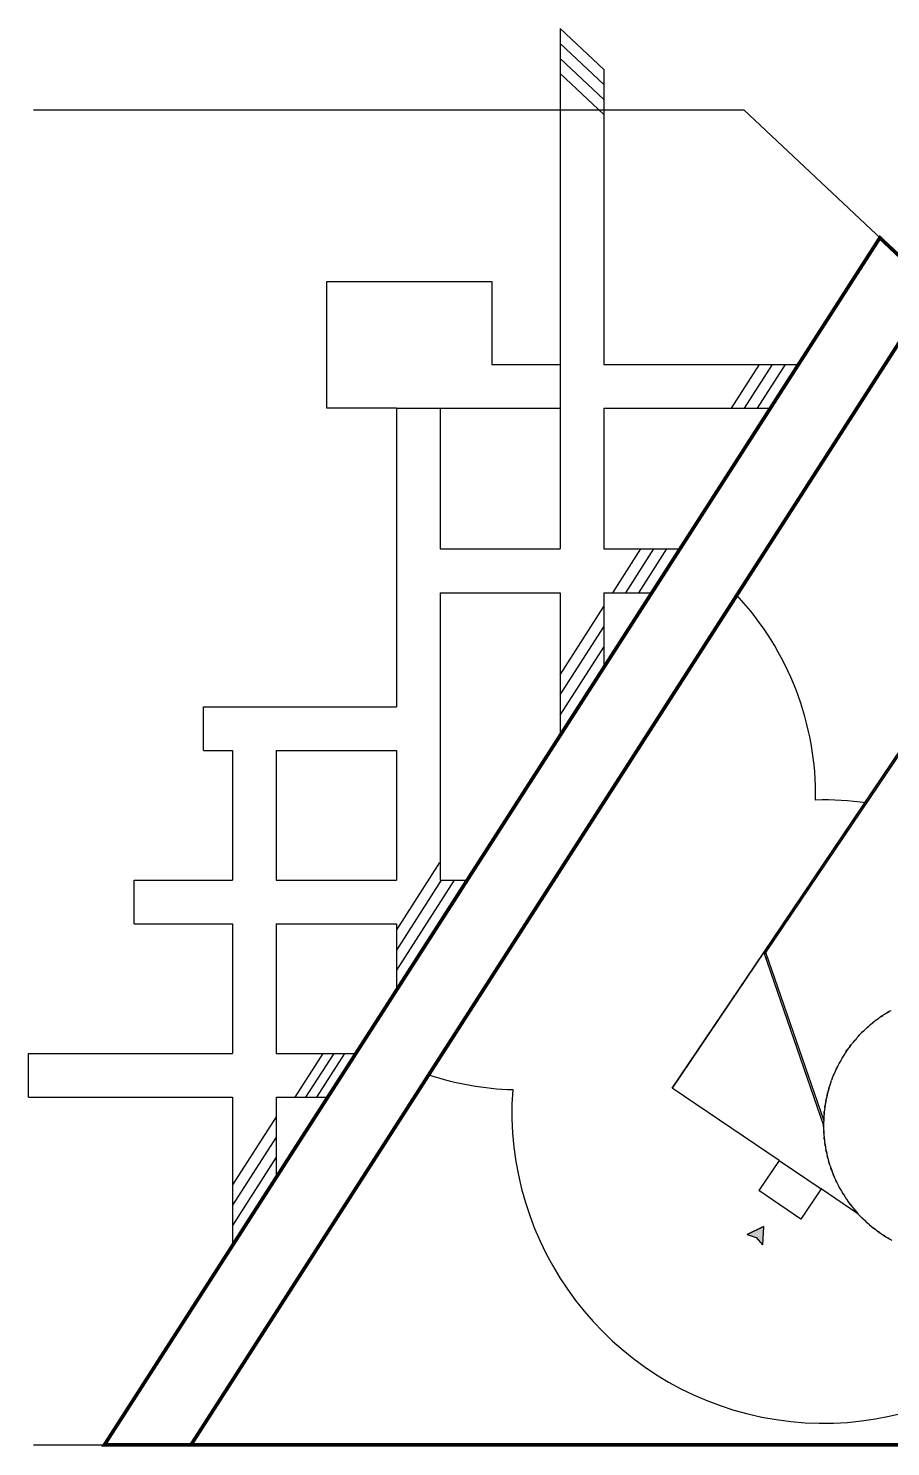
# Model space of a CAD drawing. Header units: millimetres. Extents: x -1966 to 205283, y -140015 to 7000.
# Drawn here: x -452 to 23224, y -59983 to -21049 of the extents above; entities that cross this region are included whole.
import ezdxf

# ---------------------------------------------------------------- set-up
doc = ezdxf.new("R2010")
doc.units = ezdxf.units.MM
doc.header["$LTSCALE"] = 1000
doc.linetypes.add('DASH', pattern=[0.35, 0.25, -0.1])
doc.layers.add('总平', color=7, linetype='Continuous')

msp = doc.modelspace()

# ---------------------------------------------------------------- hatches: boundary and pattern name
at = {"layer": '总平'}
h = msp.add_hatch(color=256, dxfattribs=at)
h.dxf.hatch_style = 1
h.paths.add_polyline_path([(19701.2, -54440.8), (19736.1, -53942), (19286.7, -54161.2), (19531.4, -54245.4)])

# ---------------------------------------------------------------- linework, layer by layer
for p, q in [((20097.3, -34902.9), (24410.8, -28189.6)), ((4014.3, -59933), (5735.3, -57254.6)), ((4014.3, -59933), (5735.3, -57254.6)), ((5735.3, -57254.6), (5735.3, -57254.6)), ((1637, -59933), (12967.3, -59933)), ((4014.3, -59933), (4014.3, -59933)), ((4014.3, -59933), (4014.3, -59933)), ((4014.3, -59933), (4014.3, -59933)), ((4014.3, -59933), (4014.3, -59933)), ((4014.3, -59933), (4014.3, -59933)), ((4014.3, -59933), (4014.3, -59933)), ((12967.3, -59933), (12967.3, -59933)), ((16434.7, -59933), (20755.7, -59933))]:
    msp.add_line(p, q)
for points in [[(14151.8, -21048.8), (14151.8, -31473.1)], [(15351.8, -22175.9), (14151.8, -21048.8)], [(15351.8, -22587.5), (14151.8, -21460.4)], [(15351.8, -22999.1), (14151.8, -21872)], [(15351.8, -22175.9), (15351.8, -30273.1)], [(15351.8, -23410.7), (14151.8, -22283.5)], [(-307.3, -23288.8), (19193.2, -23288.8)], [(19193.2, -23288.8), (42385.6, -45072.8)], [(9651.8, -31473.1), (7738.8, -31473.1), (7738.8, -27995.2), (12271.4, -27995.2), (12271.4, -30273.1)], [(12271.4, -30273.1), (14151.8, -30273.1)], [(15351.8, -30273.1), (20694.8, -30273.1)], [(18854, -31473.1), (19625.1, -30273.1)], [(19210.6, -31473.1), (19981.6, -30273.1)], [(19567.2, -31473.1), (20338.2, -30273.1)], [(19923.8, -31473.1), (20694.8, -30273.1)], [(9651.8, -31473.1), (9651.8, -39671.2)], [(9651.8, -31473.1), (14151.8, -31473.1)], [(10851.8, -31473.1), (10851.8, -35340.3)], [(14151.8, -31473.1), (14151.8, -35340.3)], [(15351.8, -31473.1), (15351.8, -35340.3)], [(15351.8, -31473.1), (19923.8, -31473.1)], [(10851.8, -35340.3), (14151.8, -35340.3)], [(15351.8, -35340.3), (17438.9, -35340.3)], [(15598.1, -36540.3), (16369.1, -35340.3)], [(15954.7, -36540.3), (16725.7, -35340.3)], [(16311.3, -36540.3), (17082.3, -35340.3)], [(16667.8, -36540.3), (17438.9, -35340.3)], [(10851.8, -36540.3), (10851.8, -40871.2)], [(10851.8, -36540.3), (14151.8, -36540.3)], [(14151.8, -36540.3), (14151.8, -40456.1)], [(15351.8, -36540.3), (15351.8, -38588.5)], [(15351.8, -36540.3), (16667.8, -36540.3)], [(14151.8, -38791.2), (15351.8, -36923.6)], [(14151.8, -39346.1), (15351.8, -37478.6)], [(14151.8, -39901.1), (15351.8, -38033.5)], [(14151.8, -40456.1), (15351.8, -38588.5)], [(4360.7, -39671.2), (9651.8, -39671.2)], [(4360.7, -40871.2), (4360.7, -39671.2)], [(4360.7, -40871.2), (5151.8, -40871.2)], [(5151.8, -40871.2), (5151.8, -44430.2)], [(6351.8, -40871.2), (9651.8, -40871.2)], [(6351.8, -40871.2), (6351.8, -44430.2)], [(9651.8, -40871.2), (9651.8, -44430.2)], [(10851.8, -40871.2), (10851.8, -44430.2)], [(10841.1, -43943.7), (9651.8, -45794.6)], [(2454.3, -44430.2), (5151.8, -44430.2)], [(2454.3, -45630.2), (2454.3, -44430.2)], [(6351.8, -44430.2), (9651.8, -44430.2)], [(11598.2, -44430.2), (9651.8, -47459.5)], [(11241.7, -44430.2), (9651.8, -46904.5)], [(10885.1, -44430.2), (9651.8, -46349.6)], [(10851.8, -44430.2), (11598.2, -44430.2)], [(2454.3, -45630.2), (5151.8, -45630.2)], [(5151.8, -45630.2), (5151.8, -49189.2)], [(6351.8, -45630.2), (9651.8, -45630.2)], [(6351.8, -45630.2), (6351.8, -49189.2)], [(9651.8, -45630.2), (9651.8, -47459.5)], [(-452.2, -49189.2), (5151.8, -49189.2)], [(-452.2, -50389.2), (-452.2, -49189.2)], [(6351.8, -49189.2), (8540.4, -49189.2)], [(6869.3, -50389.2), (7640.4, -49189.2)], [(7169.3, -50389.2), (7940.4, -49189.2)], [(7469.3, -50389.2), (8240.4, -49189.2)], [(7769.3, -50389.2), (8540.4, -49189.2)], [(-452.2, -50389.2), (5151.8, -50389.2)], [(5151.8, -50389.2), (5151.8, -54462.9)], [(6351.8, -50389.2), (7769.3, -50389.2)], [(6351.8, -50389.2), (6351.8, -52595.3)], [(6351.8, -50930.4), (5151.8, -52798)], [(6351.8, -51485.4), (5151.8, -53353)], [(6351.8, -52040.4), (5151.8, -53907.9)], [(-307.3, -59933), (32352.7, -59933)]]:
    msp.add_lwpolyline(points)
at = {"color": 1, "linetype": 'DASH', "ltscale": 3, "const_width": 100}
msp.add_lwpolyline([(32352.7, -59933), (1637, -59933), (22928.3, -26797.1), (42385.6, -45072.8)], close=True, dxfattribs=at)
msp.add_lwpolyline([(1637, -59933), (22928.3, -26797.1)], dxfattribs=at)
at = {"color": 1, "linetype": 'DASH', "ltscale": 3, "const_width": 100, "flags": 128}
msp.add_lwpolyline([(4014.3, -59933), (24410.8, -28189.6)], dxfattribs=at)
for centre, radius, start, end in [((13088.9, -42110.2), 8075.5, 359.12907, 42.93822), ((21379.8, -50785.6), 8555.4, 82.03534, 91.44906), ((13088.9, -42110.2), 8075.5, 326.23152, 326.67786), ((13088.9, -42110.2), 8075.5, 251.61674, 268.27446), ((21379.8, -50785.6), 8555.4, 175.95447, 341.25837)]:
    msp.add_arc(centre, radius, start, end)
at = {"layer": '总平'}
for p, q in [((26280.8, -36714.9), (17221.9, -50145.3)), ((19738.2, -46414.6), (26252.8, -36756.3)), ((19793.7, -46421.9), (26294.3, -36784.3)), ((17221.9, -50145.3), (19738.2, -46414.6)), ((19738.2, -46414.6), (19785.5, -46398.3)), ((19738.2, -46414.6), (19779.7, -46442.6)), ((19738.2, -46414.6), (21382.3, -51164.5)), ((19779.7, -46442.6), (19793.7, -46421.9)), ((19793.7, -46421.9), (19785.5, -46398.3)), ((21385.6, -51021.1), (19793.7, -46421.9)), ((22868, -48245.5), (22800.2, -48295.4)), ((22841.6, -48264.3), (22820.3, -48279.5)), ((22868, -48245.5), (22841.6, -48264.3)), ((22841.6, -48264.3), (22861.2, -48249.3)), ((22861.2, -48249.3), (22887.9, -48230.8)), ((22887.9, -48230.8), (22868, -48245.5)), ((22916.3, -48209.9), (22887.9, -48230.8)), ((22938.4, -48195.2), (22916.3, -48209.9)), ((23008.4, -48148.5), (22938.4, -48195.2)), ((22959.7, -48179.9), (22938.4, -48195.2)), ((22984.9, -48163.7), (22959.7, -48179.9)), ((22984.9, -48163.7), (23008, -48147.7)), ((23008.4, -48148.5), (22984.9, -48163.7)), ((23008, -48147.7), (23032.2, -48132.6)), ((23032.2, -48132.6), (23008.4, -48148.5)), ((23057.8, -48115.6), (23032.2, -48132.6)), ((23081.1, -48101.6), (23057.8, -48115.6)), ((23153.3, -48058.3), (23081.1, -48101.6)), ((23103.7, -48087), (23081.1, -48101.6)), ((23132.9, -48070.1), (23103.7, -48087)), ((23132.9, -48070.1), (23159.7, -48053.5)), ((23153.3, -48058.3), (23132.9, -48070.1)), ((23181.1, -48041.6), (23153.3, -48058.3)), ((23159.7, -48053.5), (23181.1, -48041.6)), ((23203.6, -48028.1), (23181.1, -48041.6)), ((23228.2, -48014.9), (23203.6, -48028.1)), ((22399.3, -48650.5), (22362.7, -48690)), ((22416.3, -48633.7), (22399.3, -48650.5)), ((22476.3, -48574.7), (22416.3, -48633.7)), ((22432.7, -48616.5), (22416.3, -48633.7)), ((22443.5, -48606.2), (22432.7, -48616.5)), ((22476.3, -48574.7), (22443.5, -48606.2)), ((22443.5, -48606.2), (22453.4, -48595.9)), ((22453.4, -48595.9), (22485.6, -48565.7)), ((22485.6, -48565.7), (22476.3, -48574.7)), ((22520.6, -48531.3), (22485.6, -48565.7)), ((22538.9, -48514.9), (22520.6, -48531.3)), ((22601.6, -48458.8), (22538.9, -48514.9)), ((22556.5, -48498), (22538.9, -48514.9)), ((22570.6, -48485.8), (22556.5, -48498)), ((22601.6, -48458.8), (22570.6, -48485.8)), ((22570.6, -48485.8), (22583.5, -48473.7)), ((22583.5, -48473.7), (22614.3, -48447.5)), ((22614.3, -48447.5), (22601.6, -48458.8)), ((22647.3, -48418), (22614.3, -48447.5)), ((22666.9, -48402), (22647.3, -48418)), ((22732.3, -48349), (22666.9, -48402)), ((22685.8, -48385.6), (22666.9, -48402)), ((22703.4, -48371.8), (22685.8, -48385.6)), ((22732.3, -48349), (22703.4, -48371.8)), ((22703.4, -48371.8), (22719.6, -48358)), ((22719.6, -48358), (22748.5, -48335.8)), ((22748.5, -48335.8), (22732.3, -48349)), ((22779.3, -48310.7), (22748.5, -48335.8)), ((22800.2, -48295.4), (22779.3, -48310.7)), ((22820.3, -48279.5), (22800.2, -48295.4)), ((22071, -49040.5), (22034.1, -49093.7)), ((22084.3, -49023), (22071, -49040.5)), ((22135.3, -48956.2), (22084.3, -49023)), ((22096.9, -49005.2), (22084.3, -49023)), ((22099.3, -49002.2), (22096.9, -49005.2)), ((22135.3, -48956.2), (22099.3, -49002.2)), ((22099.3, -49002.2), (22101.4, -48999.2)), ((22101.4, -48999.2), (22135.3, -48956.2)), ((22135.3, -48956.2), (22174.2, -48905.3)), ((22188.8, -48888), (22174.2, -48905.3)), ((22242.9, -48823.7), (22188.8, -48888)), ((22202.6, -48870.3), (22188.8, -48888)), ((22207.6, -48864.7), (22202.6, -48870.3)), ((22242.9, -48823.7), (22207.6, -48864.7)), ((22207.6, -48864.7), (22212, -48859)), ((22212, -48859), (22245.9, -48820.2)), ((22245.9, -48820.2), (22242.9, -48823.7)), ((22283.7, -48775.2), (22245.9, -48820.2)), ((22299.5, -48758.1), (22283.7, -48775.2)), ((22356.7, -48696.5), (22299.5, -48758.1)), ((22314.6, -48740.7), (22299.5, -48758.1)), ((22322.4, -48732.5), (22314.6, -48740.7)), ((22356.7, -48696.5), (22322.4, -48732.5)), ((22322.4, -48732.5), (22329.4, -48724.5)), ((22329.4, -48724.5), (22362.7, -48690)), ((22362.7, -48690), (22356.7, -48696.5)), ((21851.9, -49382.2), (21810.8, -49455.4)), ((21816.6, -49444.2), (21810.8, -49455.4)), ((21813.2, -49450.2), (21816.6, -49444.2)), ((21819.9, -49437.7), (21816.6, -49444.2)), ((21851.9, -49382.2), (21819.9, -49437.7)), ((21884.2, -49324.6), (21851.9, -49382.2)), ((21893.5, -49309.6), (21884.2, -49324.6)), ((21893.5, -49309.6), (21901.8, -49295.2)), ((21895.1, -49307), (21893.5, -49309.6)), ((21939.6, -49235.8), (21895.1, -49307)), ((21903.6, -49292.3), (21895.1, -49307)), ((21903.6, -49292.3), (21901.8, -49295.2)), ((21905.4, -49289.2), (21903.6, -49292.3)), ((21939.6, -49235.8), (21905.4, -49289.2)), ((21974.2, -49180.3), (21939.6, -49235.8)), ((21986.4, -49162.7), (21974.2, -49180.3)), ((22034.1, -49093.7), (21986.4, -49162.7)), ((21997.8, -49144.9), (21986.4, -49162.7)), ((21997.9, -49144.7), (21997.8, -49144.8)), ((21997.8, -49144.8), (21997.8, -49144.9)), ((21997.9, -49144.7), (22034.1, -49093.7)), ((21656.2, -49780.6), (21631.7, -49844.2)), ((21658.1, -49776.5), (21656.2, -49780.6)), ((21663.8, -49763.4), (21658.1, -49776.5)), ((21658.1, -49776.5), (21659.6, -49772.5)), ((21659.6, -49772.5), (21665.3, -49759.8)), ((21697.7, -49686.8), (21663.8, -49763.4)), ((21665.3, -49759.8), (21663.8, -49763.4)), ((21670.7, -49746.1), (21665.3, -49759.8)), ((21697.7, -49686.8), (21670.7, -49746.1)), ((21725, -49625), (21697.7, -49686.8)), ((21729, -49617.1), (21725, -49625)), ((21733.7, -49607.7), (21729, -49617.1)), ((21729, -49617.1), (21732.4, -49609.5)), ((21732.4, -49609.5), (21737.1, -49600.1)), ((21771.2, -49532.7), (21733.7, -49607.7)), ((21737.1, -49600.1), (21733.7, -49607.7)), ((21741.7, -49590.2), (21737.1, -49600.1)), ((21771.2, -49532.7), (21741.7, -49590.2)), ((21801, -49472.9), (21771.2, -49532.7)), ((21807.5, -49461.4), (21801, -49472.9)), ((21807.5, -49461.4), (21813.2, -49450.2)), ((21810.8, -49455.4), (21807.5, -49461.4)), ((20160, -52127.1), (17221.9, -50145.3)), ((21522.3, -50167.5), (21499.6, -50248)), ((21522.3, -50167.5), (21503.5, -50231.8)), ((21524.4, -50159.9), (21522.3, -50167.5)), ((21540, -50104.6), (21524.4, -50159.9)), ((21524.4, -50159.9), (21538.7, -50108.4)), ((21538.7, -50108.4), (21540, -50104.6)), ((21541.1, -50100.5), (21540, -50104.6)), ((21546.7, -50083.9), (21541.1, -50100.5)), ((21573.1, -50004.5), (21546.7, -50083.9)), ((21551.5, -50067.3), (21546.7, -50083.9)), ((21573.1, -50004.5), (21551.5, -50067.3)), ((21594.9, -49939.2), (21573.1, -50004.5)), ((21595, -49939.1), (21594.9, -49939.2)), ((21595, -49939), (21601.4, -49922.3)), ((21595, -49939.1), (21595, -49939)), ((21631.7, -49844.2), (21601.4, -49922.3)), ((21607.3, -49905.3), (21601.4, -49922.3)), ((21631.7, -49844.2), (21607.3, -49905.3)), ((21423.9, -50614.5), (21418.3, -50656.9)), ((21421.1, -50630.6), (21423.9, -50614.5)), ((21426.3, -50597.2), (21423.9, -50614.5)), ((21429, -50581.9), (21426.3, -50597.2)), ((21444, -50499.7), (21429, -50581.9)), ((21431.2, -50566.7), (21429, -50581.9)), ((21442.5, -50507.4), (21431.2, -50566.7)), ((21442.5, -50507.4), (21451.7, -50454.7)), ((21444, -50499.7), (21442.5, -50507.4)), ((21454.4, -50442.7), (21444, -50499.7)), ((21451.7, -50454.7), (21454.4, -50442.7)), ((21456.7, -50429.9), (21454.4, -50442.7)), ((21460.4, -50414.1), (21456.7, -50429.9)), ((21478.5, -50335.6), (21460.4, -50414.1)), ((21463.4, -50398.4), (21460.4, -50414.1)), ((21478.5, -50335.6), (21463.4, -50398.4)), ((21478.5, -50335.6), (21490.9, -50280.5)), ((21479.2, -50332.7), (21478.5, -50335.6)), ((21493.1, -50272.6), (21479.2, -50332.7)), ((21490.9, -50280.5), (21493.1, -50272.6)), ((21495, -50264.2), (21493.1, -50272.6)), ((21499.6, -50248), (21495, -50264.2)), ((21503.5, -50231.8), (21499.6, -50248)), ((21385.6, -51021.1), (21386.4, -50985.9)), ((21386.4, -50985.9), (21388.2, -50961.5)), ((21388.2, -50961.5), (21386.4, -51008.3)), ((21389.2, -50935.2), (21388.2, -50961.5)), ((21390.4, -50921), (21389.2, -50935.2)), ((21397.6, -50837.9), (21390.4, -50921)), ((21391.1, -50906.9), (21390.4, -50921)), ((21395.9, -50855), (21391.1, -50906.9)), ((21395.9, -50855), (21399.4, -50807.9)), ((21397.6, -50837.9), (21395.9, -50855)), ((21401.9, -50787.5), (21397.6, -50837.9)), ((21399.4, -50807.9), (21401.9, -50787.5)), ((21403.7, -50765.8), (21401.9, -50787.5)), ((21405.7, -50751), (21403.7, -50765.8)), ((21416.8, -50668.3), (21405.7, -50751)), ((21407.1, -50736.3), (21405.7, -50751)), ((21415, -50680.7), (21407.1, -50736.3)), ((21415, -50680.7), (21418, -50656.2)), ((21416.8, -50668.3), (21415, -50680.7)), ((21418.3, -50656.9), (21416.8, -50668.3)), ((21418, -50656.2), (21421.1, -50630.6)), ((21418.3, -50656.9), (21418, -50656.2)), ((21382.3, -51164.5), (21383.2, -51164.2)), ((21383.4, -51205.1), (21382.3, -51164.5)), ((21383.2, -51091.5), (21382.7, -51105.1)), ((21382.7, -51105.1), (21383.2, -51164.2)), ((21386.4, -51008.3), (21383.2, -51091.5)), ((21385.8, -51021.7), (21383.2, -51078.1)), ((21383.2, -51078.1), (21383.2, -51091.5)), ((21383.2, -51164.2), (21383.4, -51179)), ((21383.4, -51179), (21383.4, -51205.1)), ((21383.4, -51179), (21384.1, -51262.2)), ((21383.4, -51205.1), (21383.5, -51249.4)), ((21383.5, -51249.4), (21384.1, -51262.2)), ((21384.1, -51262.2), (21384.2, -51275.2)), ((21384.2, -51275.2), (21386.2, -51310.8)), ((21385.8, -51021.7), (21385.6, -51021.1)), ((21386.4, -51008.3), (21385.8, -51021.7)), ((21387.1, -51343.6), (21386.2, -51310.8)), ((21386.2, -51310.8), (21388.4, -51349.7)), ((21389.9, -51380.5), (21387.1, -51343.6)), ((21388.4, -51349.7), (21389.9, -51380.5)), ((21388.4, -51349.7), (21393.1, -51432.7)), ((21389.9, -51380.5), (21391.9, -51420.5)), ((21391.9, -51420.5), (21393.1, -51432.7)), ((21393.1, -51432.7), (21393.8, -51444.9)), ((21393.8, -51444.9), (21398, -51485.4)), ((21400.8, -51522.3), (21398, -51485.4)), ((21398, -51485.4), (21401.5, -51520)), ((21405, -51555.4), (21400.8, -51522.3)), ((21401.5, -51520), (21405, -51555.4)), ((21401.5, -51520), (21410.1, -51602.5)), ((21405, -51555.4), (21408.4, -51591.1)), ((21408.4, -51591.1), (21410.1, -51602.5)), ((21410.1, -51602.5), (21411.3, -51614.1)), ((21411.3, -51614.1), (21418.2, -51659.3)), ((21423.3, -51700.1), (21418.2, -51659.3)), ((21418.2, -51659.3), (21422.7, -51689.5)), ((21422.7, -51689.5), (21428.5, -51729.2)), ((21422.7, -51689.5), (21435.2, -51771.4)), ((21428.5, -51729.2), (21423.3, -51700.1)), ((21428.5, -51729.2), (21433.1, -51760.6)), ((21433.1, -51760.6), (21435.2, -51771.4)), ((21435.2, -51771.4), (21436.8, -51782.2)), ((21436.8, -51782.2), (21446.8, -51832)), ((20160, -52127.1), (19600.8, -52956.1)), ((20160, -52127.1), (21320.7, -52910)), ((20160, -52127.1), (21320.7, -52910)), ((21454.7, -51876.5), (21446.8, -51832)), ((21446.8, -51832), (21452, -51857.7)), ((21452, -51857.7), (21460.5, -51901.7)), ((21452, -51857.7), (21468.2, -51938.8)), ((21460.5, -51901.7), (21454.7, -51876.5)), ((21460.5, -51901.7), (21465.8, -51928.8)), ((21465.8, -51928.8), (21468.2, -51938.8)), ((21468.2, -51938.8), (21470.3, -51949)), ((21470.3, -51949), (21483.9, -52003.3)), ((21494.9, -52051.2), (21483.9, -52003.3)), ((21483.9, -52003.3), (21489.1, -52024.4)), ((21489.1, -52024.4), (21500.9, -52072.4)), ((21489.1, -52024.4), (21509.2, -52104.5)), ((21500.9, -52072.4), (21494.9, -52051.2)), ((21500.9, -52072.4), (21506.5, -52095.3)), ((21506.5, -52095.3), (21509.2, -52104.5)), ((21509.2, -52104.5), (21511.5, -52113.9)), ((21511.5, -52113.9), (21529.3, -52172.8)), ((21543.6, -52223.6), (21529.3, -52172.8)), ((21529.3, -52172.8), (21534.2, -52189.3)), ((21534.2, -52189.3), (21549.5, -52241)), ((21534.2, -52189.3), (21557.9, -52268.1)), ((21549.5, -52241), (21543.6, -52223.6)), ((21549.5, -52241), (21555, -52259.6)), ((21555, -52259.6), (21557.9, -52268.1)), ((21557.9, -52268.1), (21560.5, -52276.8)), ((21560.5, -52276.8), (21583, -52340.2)), ((21600.9, -52393.4), (21583, -52340.2)), ((21583, -52340.2), (21587, -52351.8)), ((21587, -52351.8), (21606.2, -52406.9)), ((21587, -52351.8), (21614.4, -52429.2)), ((21606.2, -52406.9), (21600.9, -52393.4)), ((21606.2, -52406.9), (21611.3, -52421.4)), ((21611.3, -52421.4), (21614.4, -52429.2)), ((21614.4, -52429.2), (21617.2, -52437.1)), ((21617.2, -52437.1), (21644.9, -52505.2)), ((21666.6, -52560.2), (21644.9, -52505.2)), ((21644.9, -52505.2), (21647.5, -52511.6)), ((21647.5, -52511.6), (21671, -52569.9)), ((21647.5, -52511.6), (21678.4, -52587.4)), ((21671, -52569.9), (21666.6, -52560.2)), ((21320.7, -52910), (20761.5, -53739)), ((22326.6, -53588.5), (21320.7, -52910)), ((21671, -52569.9), (21675.2, -52580.4)), ((21675.2, -52580.4), (21678.4, -52587.4)), ((21678.4, -52587.4), (21681.4, -52594.6)), ((21715.6, -52668.4), (21681.4, -52594.6)), ((21740.5, -52723.4), (21715.6, -52668.4)), ((21715.6, -52668.4), (21743.6, -52729.6)), ((21715.6, -52668.4), (21749.9, -52742.4)), ((21743.6, -52729.6), (21740.5, -52723.4)), ((21743.6, -52729.6), (21746.6, -52736.2)), ((21746.6, -52736.2), (21749.9, -52742.4)), ((21749.9, -52742.4), (21752.9, -52748.9)), ((21752.9, -52748.9), (21791, -52821.9)), ((21791, -52821.9), (21799.1, -52837.6)), ((21791, -52821.9), (21828.6, -52893.9)), ((21822.4, -52882.8), (21799.1, -52837.6)), ((21799.1, -52837.6), (21823.9, -52885.5)), ((21823.9, -52885.5), (21822.4, -52882.8)), ((21823.9, -52885.5), (21825.4, -52888.3)), ((21825.4, -52888.3), (21828.6, -52893.9)), ((21828.6, -52893.9), (21831.6, -52899.6)), ((21831.6, -52899.6), (21873.7, -52971.7)), ((20761.5, -53739), (19600.8, -52956.1)), ((21873.7, -52971.7), (21911.3, -53036.6)), ((21873.7, -52971.7), (21914.4, -53041.4)), ((21911.3, -53036.6), (21911.7, -53037.3)), ((21912.1, -53037.9), (21911.7, -53037.3)), ((21914.4, -53041.4), (21912.1, -53037.9)), ((21914.4, -53041.4), (21917.4, -53046.5)), ((21917.4, -53046.5), (21963.4, -53117.4)), ((21963.4, -53117.4), (22004.2, -53180.6)), ((21963.4, -53117.4), (22007, -53184.5)), ((22004.2, -53180.6), (22007, -53184.5)), ((22007.2, -53184.8), (22007, -53184.5)), ((22009.5, -53188.4), (22007.2, -53184.8)), ((22009.7, -53188.7), (22009.5, -53188.4)), ((22009.7, -53188.7), (22010, -53189.1)), ((22010, -53189.1), (22060.1, -53258.9)), ((22060.1, -53258.9), (22103.8, -53320)), ((22060.1, -53258.9), (22106.6, -53323.5)), ((22103.8, -53320), (22106.6, -53323.5)), ((22106.6, -53323.5), (22109.2, -53327.2)), ((22109.2, -53327.2), (22111.9, -53330.5)), ((22114.2, -53333.8), (22111.9, -53330.5)), ((22111.9, -53330.5), (22146.7, -53374.5)), ((22146.7, -53374.5), (22114.2, -53333.8)), ((22146.7, -53374.5), (22163.5, -53395.7)), ((22163.5, -53395.7), (22209.9, -53454.5)), ((22163.5, -53395.7), (22212.4, -53457.4)), ((22209.9, -53454.5), (22212.4, -53457.4)), ((22212.4, -53457.4), (22214.8, -53460.5)), ((22214.8, -53460.5), (22220.8, -53467.2)), ((22226, -53473.8), (22220.8, -53467.2)), ((22220.8, -53467.2), (22266.1, -53519.1)), ((22266.1, -53519.1), (22226, -53473.8)), ((22266.1, -53519.1), (22273.5, -53527.7)), ((22273.5, -53527.7), (22322.3, -53583.8)), ((22273.5, -53527.7), (22324.5, -53586.1)), ((22322.3, -53583.8), (22324.5, -53586.1)), ((22324.5, -53586.1), (22326.6, -53588.5)), ((22326.6, -53588.5), (22326.6, -53588.5)), ((22326.6, -53588.5), (22326.7, -53588.6)), ((22326.7, -53588.6), (22336.2, -53598.5)), ((22344.7, -53608.1), (22336.2, -53598.5)), ((22336.2, -53598.5), (22387.4, -53651.9)), ((22387.4, -53651.9), (22344.7, -53608.1)), ((22387.4, -53651.9), (22390.1, -53654.7)), ((22390.1, -53654.7), (22440.8, -53707.6)), ((22390.1, -53654.7), (22442.6, -53709.4)), ((22440.8, -53707.6), (22442.6, -53709.4)), ((22442.6, -53709.4), (22444.4, -53711.3)), ((22444.4, -53711.3), (22446.2, -53713)), ((22447.9, -53714.7), (22446.2, -53713)), ((22446.2, -53713), (22457.8, -53724)), ((22459.3, -53725.5), (22447.9, -53714.7)), ((22457.8, -53724), (22459.3, -53725.5)), ((22457.8, -53724), (22513.3, -53776.6)), ((22459.3, -53725.5), (22469.9, -53736.4)), ((19736.1, -53942), (19286.7, -54161.2)), ((19286.7, -54161.2), (19736.1, -53942)), ((19736.1, -53942), (19701.2, -54440.8)), ((22513.3, -53776.6), (22469.9, -53736.4)), ((22513.5, -53776.8), (22513.3, -53776.6)), ((22513.5, -53776.8), (22565, -53825.7)), ((22513.5, -53776.8), (22566.4, -53826.9)), ((22565, -53825.7), (22566.4, -53826.9)), ((22566.4, -53826.9), (22567.8, -53828.3)), ((22567.8, -53828.3), (22571.7, -53831.6)), ((22575.2, -53835), (22571.7, -53831.6)), ((22571.7, -53831.6), (22585.4, -53843.5)), ((22588.7, -53846.5), (22575.2, -53835)), ((22585.4, -53843.5), (22588.7, -53846.5)), ((22585.4, -53843.5), (22643.9, -53893.9)), ((22588.7, -53846.5), (22601.3, -53858.2)), ((22643.9, -53893.9), (22601.3, -53858.2)), ((22644.8, -53894.6), (22643.9, -53893.9)), ((22644.8, -53894.6), (22694.6, -53937.7)), ((22644.8, -53894.6), (22695.6, -53938.5)), ((22694.6, -53937.7), (22695.6, -53938.5)), ((22695.6, -53938.5), (22696.6, -53939.3)), ((22696.6, -53939.3), (22702.6, -53944)), ((22708.3, -53948.9), (22702.6, -53944)), ((22702.6, -53944), (22718.7, -53956.6)), ((22723.9, -53961), (22708.3, -53948.9)), ((22718.7, -53956.6), (22723.9, -53961)), ((22718.7, -53956.6), (22781.3, -54005.6)), ((22723.9, -53961), (22738.6, -53973.3)), ((22781.3, -54005.6), (22738.6, -53973.3)), ((22829.5, -54043.4), (22781.3, -54005.6)), ((22829.5, -54043.4), (22830, -54043.8)), ((22830, -54043.8), (22830.5, -54044.2)), ((22830.5, -54044.2), (22838.9, -54050.1)), ((22846.7, -54056.2), (22838.9, -54050.1)), ((22838.9, -54050.1), (22857.4, -54063.2)), ((22864.6, -54068.7), (22846.7, -54056.2)), ((22857.4, -54063.2), (22864.6, -54068.7)), ((22857.4, -54063.2), (22922.7, -54109.6)), ((22864.6, -54068.7), (22881.5, -54081.5)), ((22922.7, -54109.6), (22881.5, -54081.5)), ((22922.7, -54109.6), (22969.2, -54142.6)), ((19286.7, -54161.2), (19531.4, -54245.4)), ((19531.4, -54245.4), (19701.2, -54440.8)), ((22969.2, -54142.6), (22980, -54149.5)), ((22990.2, -54156.6), (22980, -54149.5)), ((22980, -54149.5), (23001, -54163)), ((23010.4, -54169.4), (22990.2, -54156.6)), ((23001, -54163), (23010.4, -54169.4)), ((23001, -54163), (23068.8, -54206.4)), ((23010.4, -54169.4), (23029.6, -54182.4)), ((23068.8, -54206.4), (23029.6, -54182.4)), ((23068.8, -54206.4), (23112.4, -54234.3)), ((23112.4, -54234.3), (23113, -54234.6)), ((23113, -54234.6), (23113.5, -54235)), ((23113.5, -54235), (23126.2, -54242.3)), ((23138.4, -54249.9), (23126.2, -54242.3)), ((23126.2, -54242.3), (23149.7, -54255.8)), ((23161, -54262.7), (23138.4, -54249.9)), ((23149.7, -54255.8), (23161, -54262.7)), ((23149.7, -54255.8), (23219.4, -54295.9)), ((23161, -54262.7), (23182.5, -54275.8)), ((23219.4, -54295.9), (23182.5, -54275.8)), ((23219.4, -54295.9), (23259.8, -54319.2))]:
    msp.add_line(p, q, dxfattribs=at)

doc.saveas('drawing.dxf')
